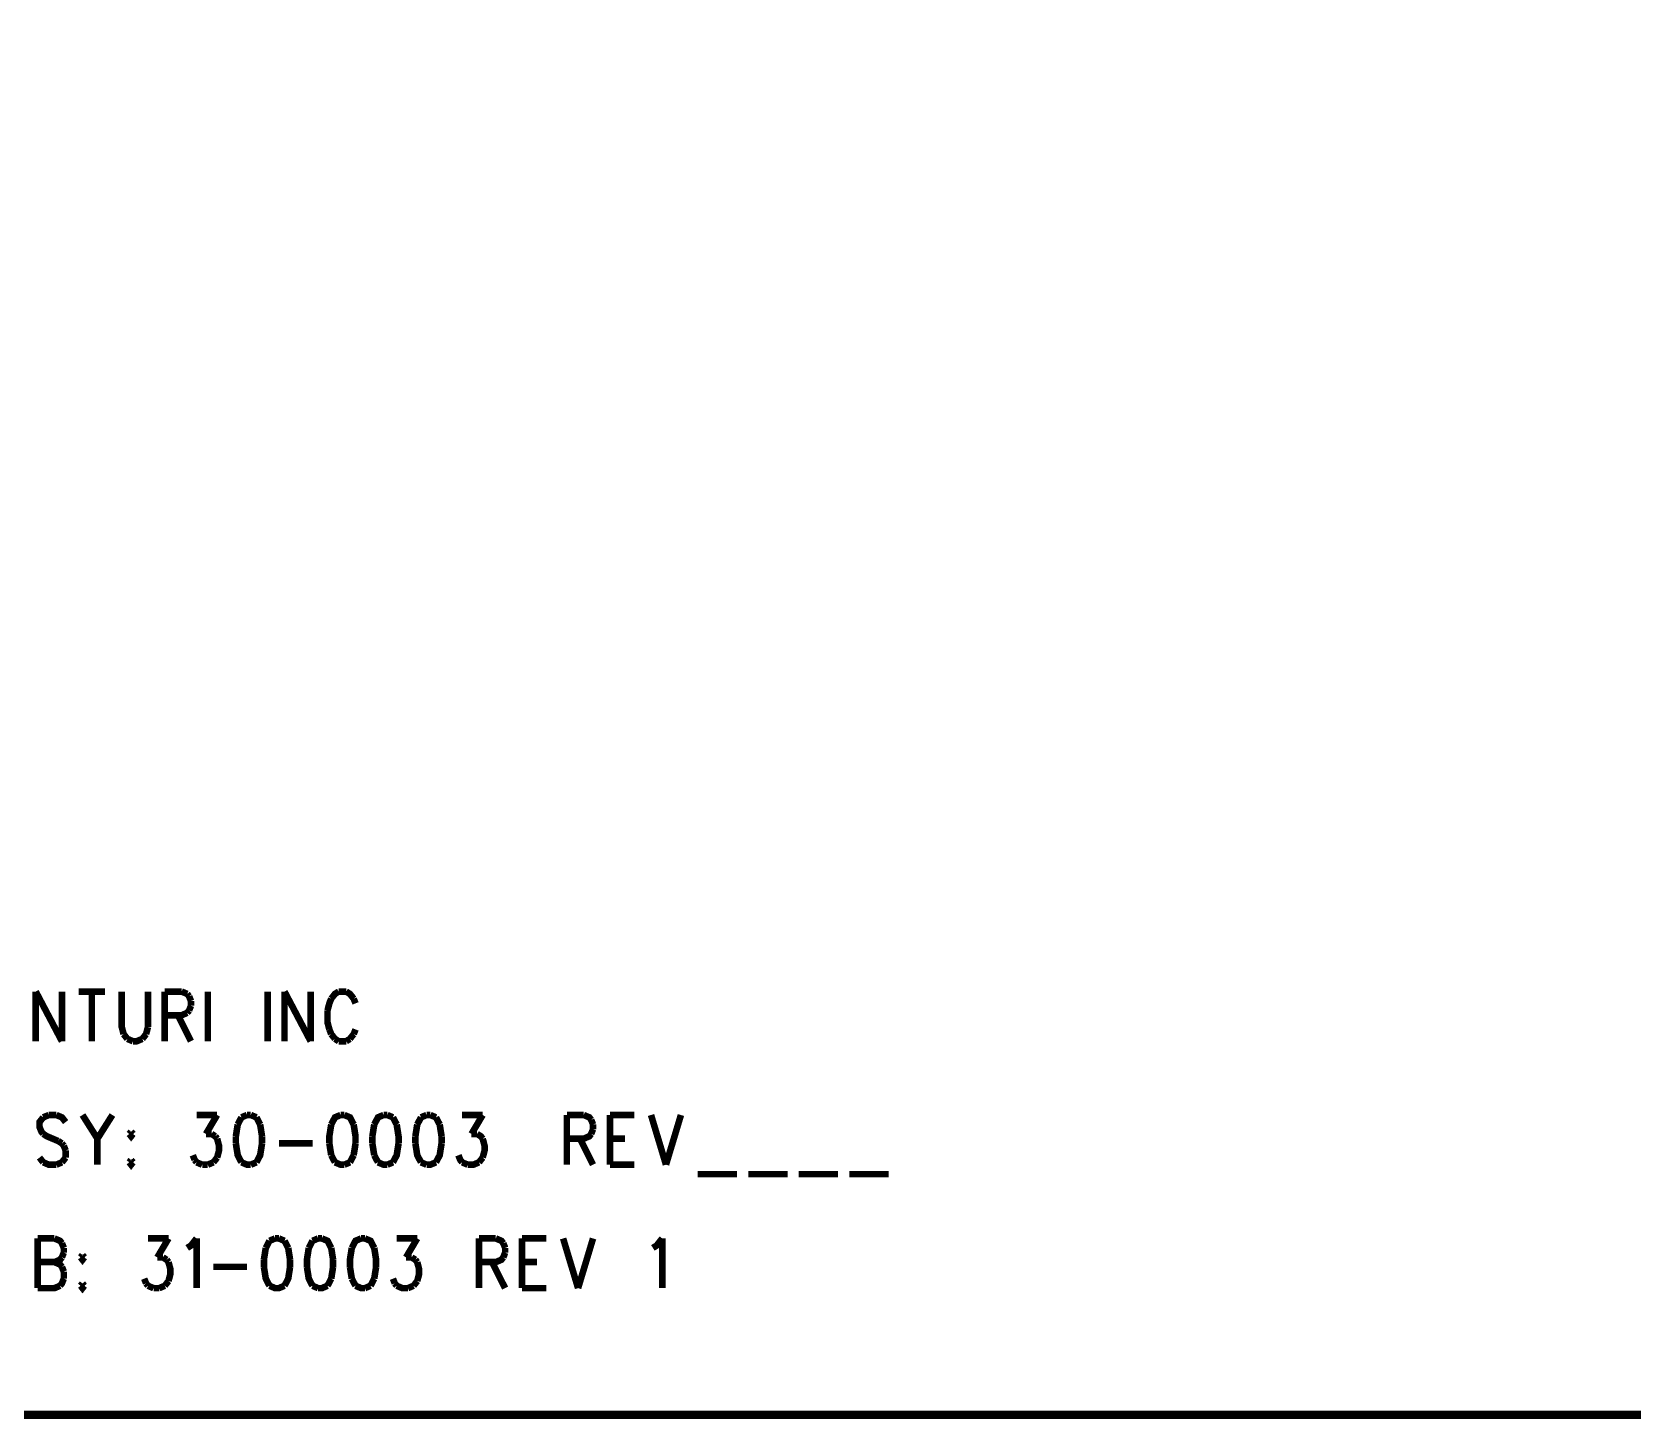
# Model space of a CAD drawing. Extents: x 8 to 19.8, y 7.5 to 11.6.
# Drawn here: x 15.504 to 17.448, y 7.995 to 9.68 of the extents above; entities that cross this region are included whole.
import ezdxf

# ---------------------------------------------------------------- set-up
doc = ezdxf.new("R2010")
doc.units = 0
doc.layers.add('ASSEMBLY_PHO', color=7, linetype='CONTINUOUS')

msp = doc.modelspace()

# ---------------------------------------------------------------- linework, layer by layer
at = {"layer": 'ASSEMBLY_PHO'}
for points, const_width in [([(8, 8), (19.811, 8), (19.811, 11.307), (8, 11.307), (8, 8)], 0.01), ([(15.50854, 8.51437), (15.50854, 8.454)], 0.008), ([(15.50854, 8.51437), (15.54036, 8.454)], 0.008), ([(15.54036, 8.51437), (15.54036, 8.454)], 0.008), ([(15.56081, 8.51437), (15.59263, 8.51437)], 0.008), ([(15.57672, 8.51437), (15.57672, 8.454)], 0.008), ([(15.61309, 8.51437), (15.61309, 8.47125), (15.61536, 8.46262)], 0.008), ([(15.6449, 8.47125), (15.6449, 8.51437)], 0.008), ([(15.66536, 8.51437), (15.66536, 8.454)], 0.008), ([(15.66536, 8.51437), (15.68581, 8.51437)], 0.008), ([(15.68581, 8.51437), (15.69263, 8.5115)], 0.008), ([(15.71763, 8.51437), (15.71763, 8.454)], 0.008), ([(15.79036, 8.51437), (15.79036, 8.454)], 0.008), ([(15.81081, 8.51437), (15.81081, 8.454)], 0.008), ([(15.81081, 8.51437), (15.84263, 8.454)], 0.008), ([(15.84263, 8.51437), (15.84263, 8.454)], 0.008), ([(15.87672, 8.51437), (15.87218, 8.5115), (15.86763, 8.50575)], 0.008), ([(15.88581, 8.51437), (15.87672, 8.51437)], 0.008), ([(15.8949, 8.50575), (15.89036, 8.5115), (15.88581, 8.51437)], 0.008), ([(15.69263, 8.5115), (15.6949, 8.50862)], 0.008), ([(15.6949, 8.50862), (15.69718, 8.50287)], 0.008), ([(15.69718, 8.49712), (15.6949, 8.49137)], 0.008), ([(15.69718, 8.50287), (15.69718, 8.49712)], 0.008), ([(15.86763, 8.50575), (15.86536, 8.5), (15.86309, 8.49137)], 0.008), ([(15.89718, 8.5), (15.8949, 8.50575)], 0.008), ([(15.68581, 8.48562), (15.66536, 8.48562)], 0.008), ([(15.68127, 8.48562), (15.69718, 8.454)], 0.008), ([(15.69263, 8.4885), (15.68581, 8.48562)], 0.008), ([(15.6949, 8.49137), (15.69263, 8.4885)], 0.008), ([(15.86309, 8.49137), (15.86309, 8.477), (15.86536, 8.46837)], 0.008), ([(15.61536, 8.46262), (15.6199, 8.45687)], 0.008), ([(15.6199, 8.45687), (15.62672, 8.454)], 0.008), ([(15.62672, 8.454), (15.63127, 8.454), (15.63809, 8.45687)], 0.008), ([(15.63809, 8.45687), (15.64263, 8.46262)], 0.008), ([(15.64263, 8.46262), (15.6449, 8.47125)], 0.008), ([(15.86536, 8.46837), (15.86763, 8.46262)], 0.008), ([(15.86763, 8.46262), (15.87218, 8.45687)], 0.008), ([(15.87218, 8.45687), (15.87672, 8.454)], 0.008), ([(15.88581, 8.454), (15.89036, 8.45687)], 0.008), ([(15.89036, 8.45687), (15.8949, 8.46262)], 0.008), ([(15.8949, 8.46262), (15.89718, 8.46837)], 0.008), ([(15.87672, 8.454), (15.88581, 8.454)], 0.008), ([(15.51763, 8.3615), (15.51309, 8.35575), (15.51309, 8.35), (15.51536, 8.34425), (15.51763, 8.34137)], 0.008), ([(15.52445, 8.36437), (15.51763, 8.3615)], 0.008), ([(15.53354, 8.36437), (15.52445, 8.36437)], 0.008), ([(15.5449, 8.35575), (15.54036, 8.3615), (15.53354, 8.36437)], 0.008), ([(15.56536, 8.36437), (15.58354, 8.33562)], 0.008), ([(15.60172, 8.36437), (15.58354, 8.33562)], 0.008), ([(15.704, 8.36437), (15.729, 8.36437)], 0.008), ([(15.729, 8.36437), (15.71536, 8.34137)], 0.008), ([(15.75854, 8.3615), (15.754, 8.35287)], 0.008), ([(15.76536, 8.36437), (15.75854, 8.3615)], 0.008), ([(15.7699, 8.36437), (15.76536, 8.36437)], 0.008), ([(15.77672, 8.3615), (15.7699, 8.36437)], 0.008), ([(15.78127, 8.35287), (15.77672, 8.3615)], 0.008), ([(15.879, 8.36437), (15.87218, 8.3615), (15.86763, 8.35287)], 0.008), ([(15.88354, 8.36437), (15.879, 8.36437)], 0.008), ([(15.8949, 8.35287), (15.89036, 8.3615), (15.88354, 8.36437)], 0.008), ([(15.93127, 8.36437), (15.92445, 8.3615), (15.9199, 8.35287)], 0.008), ([(15.93581, 8.36437), (15.93127, 8.36437)], 0.008), ([(15.94263, 8.3615), (15.93581, 8.36437)], 0.008), ([(15.94718, 8.35287), (15.94263, 8.3615)], 0.008), ([(15.97672, 8.3615), (15.97218, 8.35287)], 0.008), ([(15.98354, 8.36437), (15.97672, 8.3615)], 0.008), ([(15.98809, 8.36437), (15.98354, 8.36437)], 0.008), ([(15.9949, 8.3615), (15.98809, 8.36437)], 0.008), ([(15.99945, 8.35287), (15.9949, 8.3615)], 0.008), ([(16.02672, 8.36437), (16.05172, 8.36437)], 0.008), ([(16.05172, 8.36437), (16.03809, 8.34137)], 0.008), ([(16.154, 8.36437), (16.154, 8.304)], 0.008), ([(16.154, 8.36437), (16.17445, 8.36437)], 0.008), ([(16.17445, 8.36437), (16.18127, 8.3615), (16.18354, 8.35862)], 0.008), ([(16.18354, 8.35862), (16.18581, 8.35287)], 0.008), ([(16.20627, 8.36437), (16.20627, 8.304)], 0.008), ([(16.20627, 8.36437), (16.23581, 8.36437)], 0.008), ([(16.25627, 8.36437), (16.27445, 8.304)], 0.008), ([(16.29263, 8.36437), (16.27445, 8.304)], 0.008), ([(15.51763, 8.34137), (15.52218, 8.3385), (15.53581, 8.33275)], 0.008), ([(15.62445, 8.34425), (15.62218, 8.34137)], 0.008), ([(15.62218, 8.34137), (15.62445, 8.3385), (15.62672, 8.34137)], 0.008), ([(15.62672, 8.34137), (15.62445, 8.34425)], 0.008), ([(15.71536, 8.34137), (15.72218, 8.34137)], 0.008), ([(15.72218, 8.34137), (15.72672, 8.3385)], 0.008), ([(15.72672, 8.3385), (15.729, 8.33562)], 0.008), ([(15.754, 8.35287), (15.75172, 8.3385)], 0.008), ([(15.75172, 8.3385), (15.75172, 8.32987)], 0.008), ([(15.78354, 8.3385), (15.78127, 8.35287)], 0.008), ([(15.78354, 8.32987), (15.78354, 8.3385)], 0.008), ([(15.86763, 8.35287), (15.86536, 8.3385), (15.86536, 8.32987)], 0.008), ([(15.89718, 8.32987), (15.89718, 8.3385), (15.8949, 8.35287)], 0.008), ([(15.9199, 8.35287), (15.91763, 8.3385)], 0.008), ([(15.91763, 8.3385), (15.91763, 8.32987)], 0.008), ([(15.94945, 8.32987), (15.94945, 8.3385), (15.94718, 8.35287)], 0.008), ([(15.97218, 8.35287), (15.9699, 8.3385)], 0.008), ([(15.9699, 8.3385), (15.9699, 8.32987)], 0.008), ([(16.00172, 8.3385), (15.99945, 8.35287)], 0.008), ([(16.00172, 8.32987), (16.00172, 8.3385)], 0.008), ([(16.03809, 8.34137), (16.0449, 8.34137)], 0.008), ([(16.0449, 8.34137), (16.04945, 8.3385), (16.05172, 8.33562)], 0.008), ([(16.18354, 8.34137), (16.18127, 8.3385), (16.17445, 8.33562)], 0.008), ([(16.18581, 8.34712), (16.18354, 8.34137)], 0.008), ([(16.18581, 8.35287), (16.18581, 8.34712)], 0.008), ([(15.53581, 8.33275), (15.54036, 8.32987)], 0.008), ([(15.54036, 8.32987), (15.54263, 8.327)], 0.008), ([(15.54263, 8.327), (15.5449, 8.32125)], 0.008), ([(15.5449, 8.32125), (15.5449, 8.31262)], 0.008), ([(15.58354, 8.33562), (15.58354, 8.304)], 0.008), ([(15.729, 8.33562), (15.73127, 8.327), (15.73127, 8.32125), (15.729, 8.31262)], 0.008), ([(15.75172, 8.32987), (15.754, 8.3155), (15.75854, 8.30687)], 0.008), ([(15.77672, 8.30687), (15.78127, 8.3155), (15.78354, 8.32987)], 0.008), ([(15.804, 8.32987), (15.8449, 8.32987)], 0.008), ([(15.86536, 8.32987), (15.86763, 8.3155)], 0.008), ([(15.8949, 8.3155), (15.89718, 8.32987)], 0.008), ([(15.91763, 8.32987), (15.9199, 8.3155)], 0.008), ([(15.94263, 8.30687), (15.94718, 8.3155), (15.94945, 8.32987)], 0.008), ([(15.9699, 8.32987), (15.97218, 8.3155), (15.97672, 8.30687)], 0.008), ([(15.9949, 8.30687), (15.99945, 8.3155), (16.00172, 8.32987)], 0.008), ([(16.05172, 8.33562), (16.054, 8.327), (16.054, 8.32125), (16.05172, 8.31262)], 0.008), ([(16.17445, 8.33562), (16.154, 8.33562)], 0.008), ([(16.1699, 8.33562), (16.18581, 8.304)], 0.008), ([(16.20627, 8.33562), (16.22445, 8.33562)], 0.008), ([(15.51763, 8.30687), (15.51309, 8.31262)], 0.008), ([(15.53354, 8.304), (15.52445, 8.304), (15.51763, 8.30687)], 0.008), ([(15.54036, 8.30687), (15.53354, 8.304)], 0.008), ([(15.5449, 8.31262), (15.54036, 8.30687)], 0.008), ([(15.62445, 8.30975), (15.62218, 8.30687)], 0.008), ([(15.62218, 8.30687), (15.62445, 8.304), (15.62672, 8.30687)], 0.008), ([(15.62672, 8.30687), (15.62445, 8.30975)], 0.008), ([(15.70172, 8.30975), (15.69945, 8.3155)], 0.008), ([(15.704, 8.30687), (15.70172, 8.30975)], 0.008), ([(15.71081, 8.304), (15.704, 8.30687)], 0.008), ([(15.71763, 8.304), (15.71081, 8.304)], 0.008), ([(15.72445, 8.30687), (15.71763, 8.304)], 0.008), ([(15.729, 8.31262), (15.72445, 8.30687)], 0.008), ([(15.75854, 8.30687), (15.76536, 8.304), (15.7699, 8.304)], 0.008), ([(15.7699, 8.304), (15.77672, 8.30687)], 0.008), ([(15.86763, 8.3155), (15.87218, 8.30687)], 0.008), ([(15.87218, 8.30687), (15.879, 8.304), (15.88354, 8.304)], 0.008), ([(15.88354, 8.304), (15.89036, 8.30687)], 0.008), ([(15.89036, 8.30687), (15.8949, 8.3155)], 0.008), ([(15.9199, 8.3155), (15.92445, 8.30687)], 0.008), ([(15.92445, 8.30687), (15.93127, 8.304), (15.93581, 8.304)], 0.008), ([(15.93581, 8.304), (15.94263, 8.30687)], 0.008), ([(15.97672, 8.30687), (15.98354, 8.304)], 0.008), ([(15.98354, 8.304), (15.98809, 8.304), (15.9949, 8.30687)], 0.008), ([(16.02672, 8.30687), (16.02445, 8.30975), (16.02218, 8.3155)], 0.008), ([(16.03354, 8.304), (16.02672, 8.30687)], 0.008), ([(16.04718, 8.30687), (16.04036, 8.304), (16.03354, 8.304)], 0.008), ([(16.05172, 8.31262), (16.04718, 8.30687)], 0.008), ([(16.20627, 8.304), (16.23581, 8.304)], 0.008), ([(16.31309, 8.2925), (16.36081, 8.2925)], 0.008), ([(16.37445, 8.2925), (16.42218, 8.2925)], 0.008), ([(16.43581, 8.2925), (16.48354, 8.2925)], 0.008), ([(16.49718, 8.2925), (16.5449, 8.2925)], 0.008), ([(15.51081, 8.21437), (15.51081, 8.154)], 0.008), ([(15.51081, 8.21437), (15.53127, 8.21437)], 0.008), ([(15.53127, 8.21437), (15.53809, 8.2115), (15.54036, 8.20862)], 0.008), ([(15.54036, 8.20862), (15.54263, 8.20287)], 0.008), ([(15.54263, 8.20287), (15.54263, 8.19712)], 0.008), ([(15.6449, 8.21437), (15.6699, 8.21437)], 0.008), ([(15.6699, 8.21437), (15.65627, 8.19137)], 0.008), ([(15.69263, 8.20287), (15.69718, 8.20575), (15.704, 8.21437)], 0.008), ([(15.704, 8.21437), (15.704, 8.154)], 0.008), ([(15.78809, 8.20287), (15.78581, 8.1885)], 0.008), ([(15.79263, 8.2115), (15.78809, 8.20287)], 0.008), ([(15.79945, 8.21437), (15.79263, 8.2115)], 0.008), ([(15.804, 8.21437), (15.79945, 8.21437)], 0.008), ([(15.81081, 8.2115), (15.804, 8.21437)], 0.008), ([(15.81536, 8.20287), (15.81081, 8.2115)], 0.008), ([(15.81763, 8.1885), (15.81536, 8.20287)], 0.008), ([(15.84036, 8.20287), (15.83809, 8.1885), (15.83809, 8.17987)], 0.008), ([(15.8449, 8.2115), (15.84036, 8.20287)], 0.008), ([(15.85172, 8.21437), (15.8449, 8.2115)], 0.008), ([(15.85627, 8.21437), (15.85172, 8.21437)], 0.008), ([(15.86763, 8.20287), (15.86309, 8.2115), (15.85627, 8.21437)], 0.008), ([(15.8699, 8.1885), (15.86763, 8.20287)], 0.008), ([(15.89263, 8.20287), (15.89036, 8.1885), (15.89036, 8.17987)], 0.008), ([(15.904, 8.21437), (15.89718, 8.2115), (15.89263, 8.20287)], 0.008), ([(15.90854, 8.21437), (15.904, 8.21437)], 0.008), ([(15.9199, 8.20287), (15.91536, 8.2115), (15.90854, 8.21437)], 0.008), ([(15.92218, 8.17987), (15.92218, 8.1885), (15.9199, 8.20287)], 0.008), ([(15.94718, 8.21437), (15.97218, 8.21437)], 0.008), ([(15.97218, 8.21437), (15.95854, 8.19137)], 0.008), ([(16.04718, 8.21437), (16.04718, 8.154)], 0.008), ([(16.04718, 8.21437), (16.06763, 8.21437)], 0.008), ([(16.06763, 8.21437), (16.07445, 8.2115), (16.07672, 8.20862)], 0.008), ([(16.07672, 8.20862), (16.079, 8.20287)], 0.008), ([(16.079, 8.20287), (16.079, 8.19712)], 0.008), ([(16.09945, 8.21437), (16.09945, 8.154)], 0.008), ([(16.09945, 8.21437), (16.129, 8.21437)], 0.008), ([(16.14945, 8.21437), (16.16763, 8.154)], 0.008), ([(16.18581, 8.21437), (16.16763, 8.154)], 0.008), ([(16.25854, 8.20287), (16.26309, 8.20575), (16.2699, 8.21437)], 0.008), ([(16.2699, 8.21437), (16.2699, 8.154)], 0.008), ([(15.51081, 8.18562), (15.53127, 8.18562)], 0.008), ([(15.54036, 8.19137), (15.53809, 8.1885), (15.53127, 8.18562)], 0.008), ([(15.53127, 8.18562), (15.53809, 8.18275), (15.54036, 8.17987)], 0.008), ([(15.54263, 8.19712), (15.54036, 8.19137)], 0.008), ([(15.56536, 8.19425), (15.56309, 8.19137)], 0.008), ([(15.56309, 8.19137), (15.56536, 8.1885), (15.56763, 8.19137)], 0.008), ([(15.56763, 8.19137), (15.56536, 8.19425)], 0.008), ([(15.65627, 8.19137), (15.66309, 8.19137)], 0.008), ([(15.66309, 8.19137), (15.66763, 8.1885)], 0.008), ([(15.66763, 8.1885), (15.6699, 8.18562)], 0.008), ([(15.6699, 8.18562), (15.67218, 8.177), (15.67218, 8.17125), (15.6699, 8.16262)], 0.008), ([(15.78581, 8.1885), (15.78581, 8.17987)], 0.008), ([(15.81763, 8.17987), (15.81763, 8.1885)], 0.008), ([(15.8699, 8.17987), (15.8699, 8.1885)], 0.008), ([(15.95854, 8.19137), (15.96536, 8.19137)], 0.008), ([(15.96536, 8.19137), (15.9699, 8.1885)], 0.008), ([(15.9699, 8.1885), (15.97218, 8.18562)], 0.008), ([(15.97218, 8.18562), (15.97445, 8.177), (15.97445, 8.17125), (15.97218, 8.16262)], 0.008), ([(16.06763, 8.18562), (16.04718, 8.18562)], 0.008), ([(16.06309, 8.18562), (16.079, 8.154)], 0.008), ([(16.07672, 8.19137), (16.07445, 8.1885), (16.06763, 8.18562)], 0.008), ([(16.079, 8.19712), (16.07672, 8.19137)], 0.008), ([(16.09945, 8.18562), (16.11763, 8.18562)], 0.008), ([(15.54263, 8.1655), (15.54036, 8.15975), (15.53809, 8.15687)], 0.008), ([(15.54036, 8.17987), (15.54263, 8.17412)], 0.008), ([(15.54263, 8.17412), (15.54263, 8.1655)], 0.008), ([(15.64263, 8.15975), (15.64036, 8.1655)], 0.008), ([(15.6699, 8.16262), (15.66536, 8.15687)], 0.008), ([(15.72445, 8.17987), (15.76536, 8.17987)], 0.008), ([(15.78581, 8.17987), (15.78809, 8.1655), (15.79263, 8.15687)], 0.008), ([(15.81081, 8.15687), (15.81536, 8.1655), (15.81763, 8.17987)], 0.008), ([(15.83809, 8.17987), (15.84036, 8.1655), (15.8449, 8.15687)], 0.008), ([(15.86309, 8.15687), (15.86763, 8.1655)], 0.008), ([(15.86763, 8.1655), (15.8699, 8.17987)], 0.008), ([(15.89036, 8.17987), (15.89263, 8.1655)], 0.008), ([(15.89263, 8.1655), (15.89718, 8.15687)], 0.008), ([(15.91536, 8.15687), (15.9199, 8.1655)], 0.008), ([(15.9199, 8.1655), (15.92218, 8.17987)], 0.008), ([(15.9449, 8.15975), (15.94263, 8.1655)], 0.008), ([(15.97218, 8.16262), (15.96763, 8.15687)], 0.008), ([(15.53809, 8.15687), (15.53127, 8.154), (15.51081, 8.154)], 0.008), ([(15.56536, 8.15975), (15.56309, 8.15687)], 0.008), ([(15.56309, 8.15687), (15.56536, 8.154), (15.56763, 8.15687)], 0.008), ([(15.56763, 8.15687), (15.56536, 8.15975)], 0.008), ([(15.6449, 8.15687), (15.64263, 8.15975)], 0.008), ([(15.65172, 8.154), (15.6449, 8.15687)], 0.008), ([(15.65854, 8.154), (15.65172, 8.154)], 0.008), ([(15.66536, 8.15687), (15.65854, 8.154)], 0.008), ([(15.79263, 8.15687), (15.79945, 8.154), (15.804, 8.154), (15.81081, 8.15687)], 0.008), ([(15.8449, 8.15687), (15.85172, 8.154)], 0.008), ([(15.85172, 8.154), (15.85627, 8.154), (15.86309, 8.15687)], 0.008), ([(15.89718, 8.15687), (15.904, 8.154), (15.90854, 8.154)], 0.008), ([(15.90854, 8.154), (15.91536, 8.15687)], 0.008), ([(15.94718, 8.15687), (15.9449, 8.15975)], 0.008), ([(15.96081, 8.154), (15.954, 8.154), (15.94718, 8.15687)], 0.008), ([(15.96763, 8.15687), (15.96081, 8.154)], 0.008), ([(16.09945, 8.154), (16.129, 8.154)], 0.008)]:
    msp.add_lwpolyline(points, dxfattribs=dict(at, const_width=const_width))

doc.saveas('drawing.dxf')
